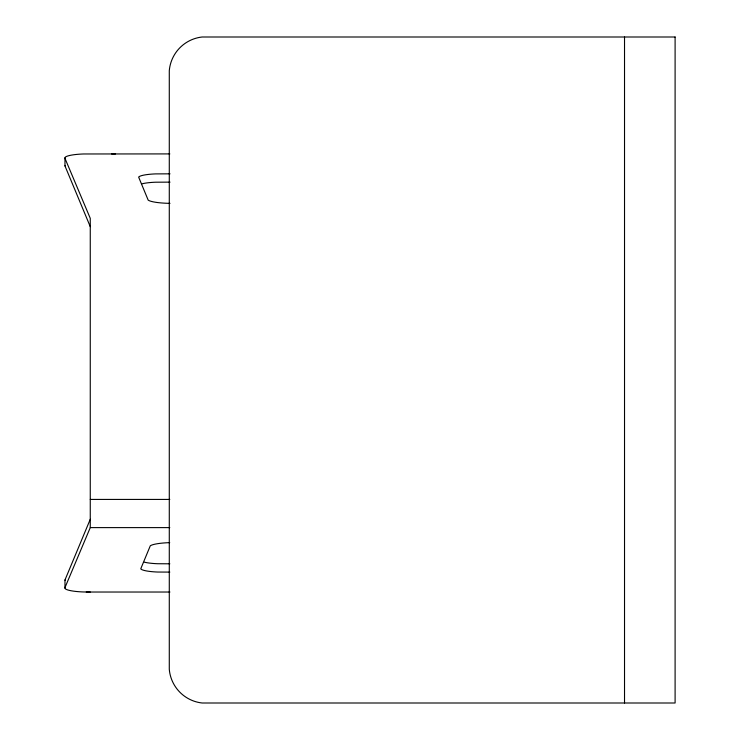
<?xml version="1.0" encoding="UTF-8"?>
<svg xmlns="http://www.w3.org/2000/svg" width="740" height="740" viewBox="0 0 740 740"><rect width="100%" height="100%" fill="white"/><g stroke="black" fill="none" stroke-linecap="round" stroke-linejoin="round"><path stroke-width="1.11" d="M64.972 588.3L64.972 580.003L90.261 519.286M169.849 153.911L83.491 153.976A23.18 4.061 0 0 0 65.314 157.148L64.972 158.342L90.261 218.328L90.261 527.611L64.972 587.597L65.314 588.79A23.18 4.061 0 0 0 83.491 591.963L90.261 592.028M90.261 226.653L64.972 165.936L65.314 165.446M111.546 153.911L115.551 153.911M170.015 173.835L155.557 173.9A21.793 3.811 0 0 0 138.63 177.091L148.194 200.142A24.577 4.301 0 0 0 167.601 203.297L169.978 203.343M170.015 182.133L155.557 182.207A21.793 3.811 0 0 0 142.182 183.788M90.261 499.426L169.793 499.426M90.261 527.611L169.793 527.611M169.821 563.806L157.657 563.732A21.793 3.811 0 0 1 144.291 562.15M169.821 572.103L157.657 572.038A21.793 3.811 0 0 1 140.739 568.847L150.294 545.796A24.577 4.301 0 0 1 169.71 542.642M86.256 592.028L169.932 592.028M64.972 580.003L65.314 580.484M624.523 37L624.523 703M64.972 157.638L64.972 165.936M675.102 37L202.131 37A37.074 37.074 0 0 0 169.284 70.725L169.284 669.274A37.074 37.074 0 0 0 202.131 703L675.102 703L675.102 37"/></g></svg>
